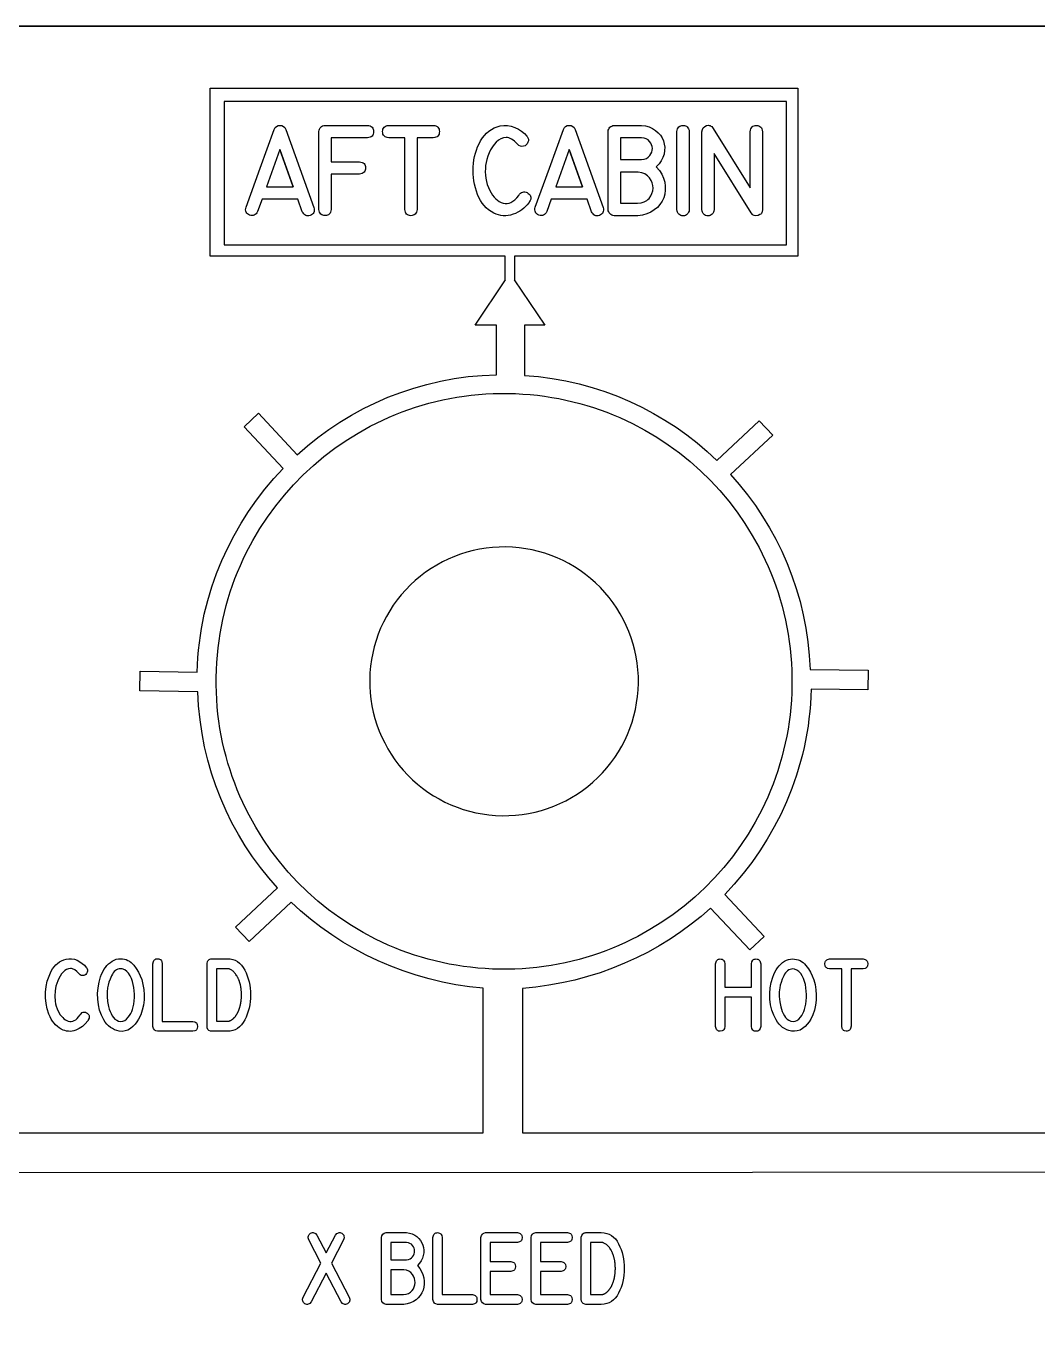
# Model space of a CAD drawing. Extents: x -1 to 333, y -1 to 144.
# Drawn here: x 199.8 to 244.6, y 86.6 to 144.4 of the extents above; entities that cross this region are included whole.
import ezdxf

# ---------------------------------------------------------------- set-up
doc = ezdxf.new("R2010")
doc.units = 0
for name, color, linetype in [('_BACKPANEL', 5, 'CONTINUOUS'), ('_ENGRAVING', 105, 'CONTINUOUS'), ('_TOPLAYER', 1, 'CONTINUOUS')]:
    doc.layers.add(name, color=color, linetype=linetype)

msp = doc.modelspace()

# ---------------------------------------------------------------- linework, layer by layer
at = {"layer": '_BACKPANEL'}
msp.add_lwpolyline([(332.671, 144.363), (332.671, 139.666), (332.671, 130.272), (332.671, 120.878), (332.671, 41.031), (332.671, 31.637), (10.329, 31.637), (10.329, 41.031), (10.329, 120.878), (10.329, 130.272), (10.329, 139.666), (10.329, 144.363)], close=True, dxfattribs=at)
msp.add_lwpolyline([(221.089, 121.3, 0.414214), (215.058, 115.433, 0.414214), (220.926, 109.401, 0.414214), (226.957, 115.269, 0.414214)], format="xyb", close=True, dxfattribs=at)
at = {"layer": '_ENGRAVING'}
for points in [[(172.309, 95.357), (220.075, 95.357), (220.075, 101.764), (219.472, 101.828), (218.873, 101.918), (218.281, 102.034), (217.694, 102.175), (217.116, 102.341), (216.546, 102.53), (215.986, 102.742), (215.438, 102.977), (214.901, 103.233), (214.378, 103.51), (213.868, 103.808), (213.375, 104.125), (212.897, 104.462), (212.437, 104.816), (211.996, 105.188), (211.574, 105.577), (209.714, 103.831), (209.117, 104.466), (210.97, 106.203), (210.584, 106.645), (210.217, 107.103), (209.871, 107.577), (209.545, 108.066), (209.241, 108.57), (208.958, 109.087), (208.697, 109.618), (208.46, 110.161), (208.245, 110.716), (208.055, 111.282), (207.889, 111.86), (207.748, 112.447), (207.633, 113.044), (207.544, 113.65), (207.481, 114.264), (207.446, 114.887), (204.88, 114.926), (204.894, 115.797), (207.413, 115.758), (207.427, 116.086), (207.448, 116.412), (207.477, 116.736), (207.514, 117.057), (207.558, 117.376), (207.61, 117.692), (207.668, 118.006), (207.734, 118.317), (207.887, 118.931), (208.068, 119.534), (208.275, 120.124), (208.509, 120.701), (208.768, 121.265), (209.051, 121.814), (209.359, 122.349), (209.689, 122.868), (210.042, 123.371), (210.417, 123.858), (210.813, 124.326), (211.228, 124.777), (209.494, 126.625), (210.129, 127.222), (211.852, 125.384), (212.3, 125.775), (212.765, 126.147), (213.246, 126.499), (213.742, 126.829), (214.253, 127.138), (214.778, 127.424), (215.316, 127.688), (215.867, 127.928), (216.431, 128.143), (217.006, 128.335), (217.592, 128.5), (218.189, 128.64), (218.796, 128.753), (219.411, 128.84), (220.035, 128.898), (220.668, 128.928), (220.668, 131.117), (219.728, 131.117), (221.073, 133.133), (221.06, 133.133), (221.06, 134.172), (207.994, 134.172), (207.994, 141.609), (234.022, 141.609), (234.022, 134.172), (221.468, 134.172), (221.468, 133.133), (221.456, 133.133), (222.818, 131.117), (221.918, 131.117), (221.918, 128.898), (222.534, 128.844), (223.141, 128.762), (223.74, 128.655), (224.328, 128.521), (224.907, 128.363), (225.474, 128.18), (226.031, 127.973), (226.575, 127.743), (227.107, 127.49), (227.626, 127.214), (228.131, 126.918), (228.622, 126.6), (229.098, 126.262), (229.559, 125.904), (230.004, 125.527), (230.432, 125.131), (232.308, 126.89), (232.905, 126.255), (231.041, 124.505), (231.425, 124.065), (231.79, 123.61), (232.135, 123.138), (232.459, 122.652), (232.763, 122.152), (233.044, 121.638), (233.304, 121.11), (233.542, 120.571), (233.756, 120.019), (233.946, 119.456), (234.113, 118.882), (234.254, 118.298), (234.371, 117.705), (234.461, 117.103), (234.526, 116.492), (234.563, 115.874), (237.132, 115.845), (237.122, 114.974), (234.608, 115.002), (234.596, 114.672), (234.575, 114.343), (234.547, 114.017), (234.511, 113.694), (234.468, 113.372), (234.417, 113.054), (234.359, 112.737), (234.293, 112.424), (234.221, 112.113), (234.141, 111.805), (233.96, 111.198), (233.752, 110.604), (233.518, 110.022), (233.258, 109.455), (232.973, 108.901), (232.664, 108.363), (232.331, 107.84), (231.976, 107.334), (231.599, 106.844), (231.201, 106.372), (230.782, 105.919), (232.528, 104.059), (231.893, 103.462), (230.156, 105.312), (229.734, 104.944), (229.295, 104.592), (228.839, 104.258), (228.368, 103.941), (227.882, 103.643), (227.382, 103.364), (226.869, 103.104), (226.345, 102.865), (225.809, 102.647), (225.263, 102.45), (224.708, 102.276), (224.144, 102.124), (223.573, 101.996), (222.996, 101.891), (222.413, 101.811), (221.825, 101.757), (221.825, 95.357), (269.168, 95.357)], [(126.136, 93.572), (267.289, 93.638)]]:
    msp.add_lwpolyline(points, dxfattribs=at)
for points in [[(208.608, 134.673), (233.519, 134.673), (233.519, 141.023), (208.608, 141.023)], [(209.581, 136.345), (210.205, 138.066), (210.83, 139.788), (210.87, 139.865), (210.926, 139.921), (210.998, 139.955), (211.085, 139.967), (211.173, 139.957), (211.245, 139.923), (211.301, 139.867), (211.342, 139.788), (212.589, 136.335), (212.599, 136.269), (212.601, 136.21), (212.593, 136.156), (212.576, 136.109), (212.551, 136.067), (212.517, 136.032), (212.474, 136.003), (212.422, 135.98), (212.367, 135.965), (212.315, 135.96), (212.267, 135.965), (212.222, 135.981), (212.18, 136.006), (212.141, 136.042), (212.106, 136.088), (212.074, 136.144), (211.873, 136.702), (210.288, 136.702), (210.093, 136.157), (210.06, 136.101), (210.024, 136.055), (209.985, 136.019), (209.942, 135.994), (209.896, 135.979), (209.847, 135.975), (209.795, 135.98), (209.739, 135.996), (209.686, 136.02), (209.643, 136.05), (209.609, 136.085), (209.585, 136.126), (209.57, 136.172), (209.564, 136.224), (209.568, 136.282)], [(212.802, 136.245), (212.802, 139.69), (212.814, 139.751), (212.833, 139.804), (212.857, 139.85), (212.889, 139.888), (212.926, 139.919), (212.971, 139.943), (213.021, 139.959), (213.078, 139.967), (214.962, 139.967), (215.025, 139.958), (215.08, 139.942), (215.126, 139.918), (215.164, 139.887), (215.194, 139.849), (215.215, 139.804), (215.228, 139.751), (215.232, 139.691), (215.228, 139.631), (215.215, 139.578), (215.193, 139.533), (215.163, 139.495), (215.125, 139.465), (215.078, 139.442), (215.022, 139.427), (214.958, 139.419), (213.349, 139.419), (213.349, 138.35), (214.604, 138.35), (214.667, 138.342), (214.721, 138.327), (214.768, 138.304), (214.806, 138.275), (214.836, 138.238), (214.857, 138.195), (214.871, 138.144), (214.876, 138.087), (214.873, 138.029), (214.86, 137.977), (214.839, 137.932), (214.81, 137.893), (214.771, 137.861), (214.724, 137.835), (214.668, 137.815), (214.604, 137.802), (213.349, 137.802), (213.349, 136.245), (213.34, 136.182), (213.325, 136.127), (213.303, 136.081), (213.273, 136.042), (213.237, 136.012), (213.193, 135.991), (213.143, 135.977), (213.085, 135.972), (213.027, 135.975), (212.976, 135.988), (212.931, 136.009), (212.892, 136.038), (212.86, 136.077), (212.834, 136.124), (212.815, 136.18)], [(216.614, 136.241), (216.614, 139.417), (215.9, 139.417), (215.837, 139.426), (215.781, 139.442), (215.735, 139.465), (215.696, 139.496), (215.667, 139.534), (215.646, 139.579), (215.633, 139.631), (215.629, 139.691), (215.633, 139.751), (215.646, 139.803), (215.668, 139.848), (215.697, 139.886), (215.735, 139.917), (215.782, 139.941), (215.837, 139.958), (215.9, 139.967), (217.875, 139.967), (217.938, 139.958), (217.992, 139.942), (218.039, 139.918), (218.077, 139.887), (218.106, 139.849), (218.127, 139.804), (218.14, 139.751), (218.144, 139.691), (218.14, 139.631), (218.128, 139.578), (218.107, 139.533), (218.078, 139.495), (218.04, 139.464), (217.993, 139.441), (217.938, 139.425), (217.875, 139.417), (217.163, 139.417), (217.163, 136.241), (217.149, 136.177), (217.128, 136.12), (217.102, 136.073), (217.069, 136.034), (217.03, 136.005), (216.985, 135.984), (216.933, 135.971), (216.876, 135.968), (216.819, 135.973), (216.769, 135.987), (216.726, 136.008), (216.689, 136.038), (216.66, 136.077), (216.638, 136.123), (216.623, 136.178)], [(222.139, 136.593), (222.121, 136.568), (222.112, 136.554), (222.104, 136.542), (222.035, 136.455), (221.96, 136.375), (221.881, 136.3), (221.796, 136.233), (221.706, 136.172), (221.611, 136.117), (221.51, 136.069), (221.405, 136.028), (221.297, 135.995), (221.189, 135.974), (221.082, 135.964), (220.975, 135.965), (220.868, 135.978), (220.762, 136.001), (220.657, 136.037), (220.552, 136.083), (220.433, 136.15), (220.324, 136.227), (220.222, 136.314), (220.128, 136.412), (220.043, 136.521), (219.965, 136.641), (219.896, 136.771), (219.835, 136.911), (219.782, 137.058), (219.737, 137.206), (219.7, 137.356), (219.671, 137.507), (219.651, 137.659), (219.638, 137.813), (219.634, 137.968), (219.638, 138.125), (219.65, 138.281), (219.671, 138.433), (219.7, 138.583), (219.737, 138.729), (219.782, 138.872), (219.836, 139.012), (219.898, 139.148), (219.969, 139.282), (220.048, 139.408), (220.135, 139.521), (220.231, 139.622), (220.335, 139.71), (220.447, 139.787), (220.568, 139.851), (220.698, 139.903), (220.836, 139.942), (220.999, 139.966), (221.162, 139.964), (221.325, 139.935), (221.487, 139.878), (221.642, 139.802), (221.783, 139.711), (221.909, 139.606), (222.02, 139.487), (222.03, 139.473), (222.066, 139.413), (222.084, 139.35), (222.084, 139.285), (222.067, 139.216), (222.035, 139.153), (221.993, 139.103), (221.939, 139.066), (221.874, 139.042), (221.801, 139.033), (221.73, 139.045), (221.663, 139.078), (221.598, 139.132), (221.469, 139.264), (221.405, 139.315), (221.342, 139.357), (221.28, 139.389), (221.218, 139.411), (221.157, 139.422), (221.096, 139.424), (220.979, 139.408), (220.868, 139.369), (220.763, 139.308), (220.664, 139.225), (220.573, 139.125), (220.49, 139.011), (220.414, 138.885), (220.347, 138.745), (220.29, 138.601), (220.245, 138.461), (220.212, 138.326), (220.192, 138.196), (220.179, 138.053), (220.176, 137.91), (220.182, 137.767), (220.198, 137.623), (220.225, 137.481), (220.263, 137.344), (220.313, 137.21), (220.374, 137.081), (220.435, 136.975), (220.499, 136.879), (220.567, 136.794), (220.638, 136.719), (220.714, 136.655), (220.793, 136.601), (220.876, 136.557), (220.963, 136.524), (221.051, 136.504), (221.139, 136.503), (221.227, 136.519), (221.314, 136.553), (221.4, 136.604), (221.486, 136.673), (221.572, 136.76), (221.657, 136.864), (221.693, 136.915), (221.74, 136.96), (221.786, 136.994), (221.834, 137.016), (221.881, 137.027), (221.93, 137.027), (221.979, 137.015), (222.029, 136.992), (222.08, 136.957), (222.125, 136.916), (222.16, 136.874), (222.183, 136.83), (222.196, 136.786), (222.198, 136.739), (222.189, 136.692), (222.17, 136.643)], [(222.391, 136.345), (223.014, 138.066), (223.64, 139.788), (223.68, 139.865), (223.735, 139.921), (223.807, 139.955), (223.894, 139.967), (223.982, 139.957), (224.054, 139.923), (224.11, 139.867), (224.151, 139.788), (225.398, 136.335), (225.408, 136.269), (225.41, 136.21), (225.402, 136.156), (225.386, 136.109), (225.36, 136.067), (225.326, 136.032), (225.283, 136.003), (225.231, 135.98), (225.176, 135.965), (225.124, 135.96), (225.076, 135.965), (225.031, 135.981), (224.989, 136.006), (224.95, 136.042), (224.915, 136.088), (224.883, 136.144), (224.682, 136.702), (223.097, 136.702), (222.902, 136.157), (222.869, 136.101), (222.833, 136.055), (222.794, 136.019), (222.751, 135.994), (222.706, 135.979), (222.656, 135.975), (222.604, 135.98), (222.548, 135.996), (222.495, 136.02), (222.452, 136.05), (222.418, 136.085), (222.394, 136.126), (222.379, 136.172), (222.373, 136.224), (222.377, 136.282)], [(227.096, 139.967), (227.273, 139.942), (227.436, 139.896), (227.584, 139.829), (227.717, 139.743), (227.833, 139.641), (227.93, 139.53), (228.008, 139.408), (228.066, 139.277), (228.104, 139.139), (228.122, 138.996), (228.118, 138.849), (228.093, 138.697), (228.045, 138.546), (227.971, 138.402), (227.873, 138.264), (227.749, 138.132), (227.885, 137.97), (227.992, 137.803), (228.072, 137.629), (228.123, 137.448), (228.148, 137.268), (228.148, 137.093), (228.125, 136.924), (228.077, 136.762), (228.006, 136.608), (227.913, 136.467), (227.799, 136.337), (227.662, 136.22), (227.505, 136.121), (227.33, 136.046), (227.138, 135.995), (226.928, 135.968), (226.922, 135.968), (225.887, 135.968), (225.831, 135.98), (225.78, 135.997), (225.736, 136.022), (225.699, 136.053), (225.667, 136.09), (225.642, 136.133), (225.624, 136.183), (225.611, 136.239), (225.611, 139.69), (225.623, 139.747), (225.641, 139.798), (225.666, 139.842), (225.697, 139.88), (225.735, 139.912), (225.779, 139.937), (225.83, 139.955), (225.887, 139.967)], [(229.212, 136.238), (229.199, 136.173), (229.179, 136.117), (229.153, 136.07), (229.122, 136.031), (229.084, 136.001), (229.04, 135.98), (228.991, 135.967), (228.935, 135.963), (228.879, 135.968), (228.83, 135.981), (228.786, 136.002), (228.749, 136.032), (228.718, 136.071), (228.692, 136.118), (228.673, 136.173), (228.66, 136.238), (228.66, 139.69), (228.673, 139.755), (228.692, 139.811), (228.718, 139.858), (228.749, 139.897), (228.786, 139.927), (228.83, 139.949), (228.879, 139.962), (228.935, 139.966), (228.991, 139.962), (229.04, 139.949), (229.084, 139.928), (229.122, 139.898), (229.153, 139.859), (229.179, 139.811), (229.199, 139.755), (229.212, 139.69)], [(232.451, 136.238), (232.439, 136.144), (232.424, 136.105), (232.402, 136.07), (232.374, 136.04), (232.34, 136.014), (232.254, 135.977), (232.161, 135.963), (232.079, 135.978), (232.042, 135.996), (232.008, 136.021), (231.948, 136.093), (230.313, 138.723), (230.313, 136.238), (230.3, 136.173), (230.28, 136.118), (230.255, 136.071), (230.223, 136.033), (230.186, 136.003), (230.142, 135.981), (230.093, 135.968), (230.038, 135.964), (229.983, 135.968), (229.934, 135.981), (229.891, 136.003), (229.853, 136.033), (229.822, 136.071), (229.797, 136.118), (229.778, 136.173), (229.765, 136.238), (229.765, 139.686), (229.789, 139.779), (229.831, 139.855), (229.892, 139.913), (229.972, 139.954), (230.057, 139.97), (230.097, 139.967), (230.135, 139.956), (230.171, 139.937), (230.206, 139.91), (230.269, 139.833), (231.903, 137.198), (231.903, 139.686), (231.915, 139.751), (231.934, 139.808), (231.96, 139.856), (231.992, 139.895), (232.031, 139.925), (232.076, 139.946), (232.128, 139.959), (232.186, 139.962), (232.244, 139.957), (232.295, 139.944), (232.339, 139.922), (232.375, 139.892), (232.405, 139.853), (232.427, 139.806), (232.443, 139.75), (232.451, 139.686)], [(227.096, 139.413), (226.162, 139.413), (226.162, 138.45), (227.101, 138.45), (227.214, 138.47), (227.312, 138.506), (227.394, 138.558), (227.46, 138.625), (227.512, 138.701), (227.548, 138.78), (227.569, 138.861), (227.575, 138.945), (227.566, 139.029), (227.543, 139.109), (227.505, 139.185), (227.452, 139.257), (227.384, 139.32), (227.302, 139.367), (227.206, 139.398)], [(211.675, 137.251), (211.083, 138.891), (210.488, 137.251)], [(211.083, 138.891), (211.675, 137.251)], [(224.484, 137.251), (223.892, 138.891), (223.297, 137.251)], [(223.892, 138.891), (224.484, 137.251)], [(226.922, 136.521), (227.078, 136.539), (227.214, 136.581), (227.274, 136.611), (227.33, 136.647), (227.381, 136.688), (227.426, 136.735), (227.502, 136.839), (227.558, 136.948), (227.592, 137.062), (227.606, 137.182), (227.599, 137.302), (227.571, 137.419), (227.521, 137.532), (227.45, 137.642), (227.406, 137.693), (227.357, 137.738), (227.242, 137.814), (227.105, 137.868), (226.946, 137.901), (226.162, 137.901), (226.162, 136.521)], [(221.181, 128.098), (221.51, 128.089), (221.837, 128.072), (222.162, 128.047), (222.484, 128.014), (222.804, 127.973), (223.122, 127.924), (223.436, 127.868), (223.748, 127.804), (224.057, 127.732), (224.363, 127.653), (224.666, 127.567), (224.966, 127.473), (225.263, 127.372), (225.556, 127.265), (225.845, 127.15), (226.132, 127.029), (226.414, 126.901), (226.693, 126.766), (227.239, 126.477), (227.768, 126.163), (228.281, 125.824), (228.776, 125.462), (229.252, 125.077), (229.709, 124.671), (230.146, 124.243), (230.562, 123.794), (230.957, 123.326), (231.328, 122.84), (231.677, 122.335), (232.001, 121.813), (232.301, 121.275), (232.441, 121.001), (232.575, 120.722), (232.702, 120.44), (232.822, 120.154), (232.935, 119.864), (233.042, 119.572), (233.142, 119.276), (233.234, 118.976), (233.32, 118.674), (233.398, 118.369), (233.468, 118.061), (233.532, 117.75), (233.587, 117.437), (233.635, 117.12), (233.675, 116.802), (233.707, 116.481), (233.731, 116.158), (233.748, 115.833), (233.755, 115.505), (233.755, 115.176), (233.746, 114.847), (233.73, 114.52), (233.704, 114.195), (233.671, 113.873), (233.63, 113.553), (233.582, 113.236), (233.525, 112.921), (233.461, 112.609), (233.389, 112.3), (233.31, 111.994), (233.224, 111.691), (233.13, 111.391), (233.03, 111.095), (232.922, 110.802), (232.807, 110.512), (232.686, 110.226), (232.558, 109.943), (232.423, 109.665), (232.134, 109.119), (231.82, 108.589), (231.481, 108.077), (231.119, 107.582), (230.734, 107.106), (230.327, 106.649), (229.899, 106.212), (229.45, 105.796), (228.982, 105.402), (228.496, 105.03), (227.991, 104.682), (227.469, 104.358), (226.931, 104.058), (226.656, 103.918), (226.378, 103.784), (226.095, 103.657), (225.809, 103.537), (225.52, 103.423), (225.227, 103.317), (224.931, 103.217), (224.632, 103.125), (224.33, 103.039), (224.024, 102.961), (223.716, 102.891), (223.405, 102.828), (223.092, 102.772), (222.776, 102.724), (222.457, 102.684), (222.136, 102.652), (221.813, 102.628), (221.488, 102.612), (221.161, 102.604), (220.831, 102.604), (220.502, 102.613), (220.175, 102.63), (219.85, 102.655), (219.528, 102.688), (219.208, 102.729), (218.891, 102.778), (218.576, 102.834), (218.264, 102.898), (217.956, 102.97), (217.649, 103.049), (217.347, 103.135), (217.047, 103.229), (216.75, 103.329), (216.457, 103.437), (216.167, 103.552), (215.881, 103.673), (215.599, 103.801), (215.32, 103.936), (214.774, 104.225), (214.245, 104.539), (213.732, 104.878), (213.237, 105.24), (212.761, 105.624), (212.304, 106.031), (211.867, 106.459), (211.451, 106.908), (211.057, 107.376), (210.686, 107.862), (210.337, 108.367), (210.013, 108.889), (209.713, 109.427), (209.573, 109.701), (209.44, 109.98), (209.313, 110.262), (209.192, 110.548), (209.079, 110.838), (208.972, 111.13), (208.873, 111.426), (208.78, 111.726), (208.695, 112.028), (208.617, 112.333), (208.546, 112.641), (208.483, 112.952), (208.427, 113.265), (208.38, 113.581), (208.339, 113.9), (208.307, 114.221), (208.283, 114.544), (208.267, 114.869), (208.259, 115.197), (208.259, 115.526), (208.268, 115.855), (208.285, 116.182), (208.31, 116.507), (208.343, 116.829), (208.384, 117.149), (208.433, 117.466), (208.489, 117.781), (208.553, 118.093), (208.625, 118.402), (208.704, 118.708), (208.791, 119.011), (208.884, 119.311), (208.985, 119.607), (209.092, 119.9), (209.207, 120.19), (209.329, 120.476), (209.457, 120.759), (209.591, 121.037), (209.88, 121.583), (210.194, 122.113), (210.533, 122.625), (210.895, 123.12), (211.28, 123.596), (211.687, 124.053), (212.115, 124.49), (212.563, 124.906), (213.031, 125.3), (213.518, 125.672), (214.022, 126.02), (214.544, 126.344), (215.082, 126.644), (215.357, 126.784), (215.635, 126.918), (215.918, 127.045), (216.204, 127.165), (216.493, 127.278), (216.786, 127.385), (217.082, 127.485), (217.381, 127.577), (217.683, 127.663), (217.988, 127.741), (218.296, 127.811), (218.607, 127.874), (218.921, 127.93), (219.237, 127.978), (219.555, 128.018), (219.876, 128.05), (220.199, 128.074), (220.525, 128.09), (220.852, 128.098)], [(202.596, 100.359), (202.583, 100.338), (202.576, 100.327), (202.57, 100.318), (202.461, 100.183), (202.337, 100.069), (202.197, 99.977), (202.041, 99.905), (201.96, 99.878), (201.878, 99.861), (201.797, 99.853), (201.717, 99.854), (201.636, 99.864), (201.556, 99.883), (201.476, 99.912), (201.397, 99.949), (201.308, 100.003), (201.225, 100.064), (201.148, 100.135), (201.077, 100.214), (201.012, 100.301), (200.954, 100.397), (200.902, 100.501), (200.855, 100.614), (200.781, 100.851), (200.732, 101.093), (200.707, 101.339), (200.707, 101.59), (200.732, 101.837), (200.781, 102.075), (200.856, 102.302), (200.957, 102.519), (201.016, 102.62), (201.082, 102.711), (201.155, 102.792), (201.233, 102.863), (201.318, 102.925), (201.41, 102.976), (201.507, 103.018), (201.611, 103.049), (201.735, 103.069), (201.858, 103.067), (201.981, 103.044), (202.104, 102.998), (202.221, 102.937), (202.327, 102.864), (202.422, 102.779), (202.506, 102.684), (202.514, 102.673), (202.541, 102.625), (202.555, 102.574), (202.555, 102.521), (202.542, 102.467), (202.518, 102.416), (202.486, 102.375), (202.445, 102.345), (202.396, 102.326), (202.341, 102.319), (202.287, 102.328), (202.236, 102.355), (202.188, 102.398), (202.09, 102.505), (201.994, 102.579), (201.9, 102.622), (201.854, 102.632), (201.808, 102.634), (201.72, 102.62), (201.636, 102.589), (201.557, 102.54), (201.482, 102.474), (201.413, 102.393), (201.35, 102.302), (201.293, 102.2), (201.243, 102.088), (201.199, 101.972), (201.165, 101.86), (201.141, 101.751), (201.125, 101.647), (201.113, 101.417), (201.13, 101.186), (201.15, 101.072), (201.179, 100.962), (201.217, 100.855), (201.263, 100.751), (201.357, 100.589), (201.408, 100.52), (201.462, 100.46), (201.519, 100.408), (201.579, 100.365), (201.642, 100.33), (201.708, 100.303), (201.775, 100.288), (201.841, 100.286), (201.907, 100.299), (201.973, 100.326), (202.038, 100.368), (202.103, 100.423), (202.168, 100.493), (202.232, 100.577), (202.26, 100.618), (202.33, 100.681), (202.365, 100.699), (202.402, 100.708), (202.438, 100.707), (202.475, 100.698), (202.513, 100.679), (202.551, 100.651), (202.612, 100.584), (202.63, 100.55), (202.639, 100.513), (202.641, 100.476), (202.634, 100.438)], [(204.961, 102.146), (205.018, 101.926), (205.054, 101.703), (205.069, 101.475), (205.063, 101.244), (205.036, 101.015), (204.986, 100.796), (204.915, 100.588), (204.823, 100.39), (204.751, 100.275), (204.668, 100.168), (204.573, 100.071), (204.466, 99.982), (204.349, 99.912), (204.227, 99.869), (204.1, 99.853), (203.966, 99.865), (203.858, 99.89), (203.756, 99.927), (203.661, 99.973), (203.573, 100.03), (203.491, 100.097), (203.415, 100.175), (203.346, 100.262), (203.284, 100.36), (203.178, 100.572), (203.098, 100.796), (203.043, 101.032), (203.013, 101.279), (203.008, 101.53), (203.027, 101.778), (203.072, 102.023), (203.141, 102.265), (203.184, 102.381), (203.234, 102.489), (203.29, 102.588), (203.351, 102.68), (203.419, 102.763), (203.493, 102.838), (203.573, 102.904), (203.659, 102.963), (203.746, 103.01), (203.836, 103.043), (203.928, 103.063), (204.022, 103.07), (204.11, 103.065), (204.194, 103.052), (204.274, 103.029), (204.35, 102.997), (204.422, 102.956), (204.49, 102.906), (204.553, 102.847), (204.612, 102.779), (204.72, 102.63), (204.814, 102.475), (204.894, 102.314)], [(205.666, 99.855), (205.585, 99.873), (205.552, 99.892), (205.524, 99.916), (205.481, 99.982), (205.458, 100.073), (205.458, 102.847), (205.483, 102.946), (205.502, 102.984), (205.527, 103.015), (205.556, 103.04), (205.59, 103.057), (205.629, 103.066), (205.672, 103.069), (205.715, 103.065), (205.753, 103.054), (205.786, 103.036), (205.814, 103.012), (205.836, 102.98), (205.853, 102.943), (205.872, 102.847), (205.872, 100.293), (207.228, 100.294), (207.32, 100.271), (207.355, 100.251), (207.384, 100.226), (207.407, 100.195), (207.423, 100.158), (207.435, 100.069), (207.421, 99.981), (207.405, 99.945), (207.382, 99.916), (207.353, 99.892), (207.317, 99.874), (207.227, 99.855)], [(208.059, 103.07), (208.751, 103.07), (208.876, 103.062), (208.993, 103.038), (209.102, 102.999), (209.202, 102.944), (209.295, 102.874), (209.379, 102.787), (209.456, 102.685), (209.524, 102.568), (209.584, 102.441), (209.637, 102.31), (209.681, 102.177), (209.717, 102.041), (209.745, 101.901), (209.765, 101.758), (209.777, 101.612), (209.781, 101.463), (209.777, 101.314), (209.765, 101.168), (209.745, 101.026), (209.717, 100.886), (209.681, 100.749), (209.636, 100.616), (209.584, 100.486), (209.523, 100.359), (209.455, 100.241), (209.378, 100.139), (209.294, 100.053), (209.201, 99.982), (209.101, 99.927), (208.992, 99.888), (208.876, 99.865), (208.751, 99.857), (208.059, 99.857), (208.062, 99.857), (208.059, 99.857), (208.006, 99.866), (207.939, 99.894), (207.892, 99.939), (207.863, 100.001), (207.855, 100.079), (207.853, 100.079), (207.855, 102.85), (207.853, 102.863), (207.871, 102.943), (207.891, 102.978), (207.917, 103.009), (207.948, 103.036), (207.983, 103.055), (208.02, 103.066), (208.06, 103.07)], [(230.369, 100.073), (230.369, 102.837), (230.394, 102.936), (230.414, 102.974), (230.438, 103.005), (230.467, 103.029), (230.501, 103.046), (230.54, 103.056), (230.583, 103.059), (230.626, 103.054), (230.664, 103.043), (230.697, 103.026), (230.724, 103.001), (230.747, 102.97), (230.764, 102.933), (230.782, 102.837), (230.782, 101.804), (231.961, 101.804), (231.961, 102.837), (231.986, 102.934), (232.028, 103.003), (232.057, 103.027), (232.089, 103.045), (232.127, 103.055), (232.168, 103.059), (232.21, 103.055), (232.248, 103.045), (232.281, 103.028), (232.309, 103.004), (232.333, 102.973), (232.352, 102.935), (232.377, 102.837), (232.377, 100.073), (232.352, 99.977), (232.309, 99.908), (232.281, 99.884), (232.248, 99.867), (232.21, 99.857), (232.168, 99.854), (232.127, 99.857), (232.089, 99.868), (232.057, 99.885), (232.028, 99.909), (231.986, 99.977), (231.961, 100.073), (231.961, 101.36), (230.782, 101.36), (230.782, 100.073), (230.764, 99.979), (230.747, 99.941), (230.724, 99.911), (230.697, 99.887), (230.664, 99.869), (230.583, 99.854), (230.54, 99.857), (230.501, 99.867), (230.467, 99.884), (230.438, 99.907), (230.414, 99.938), (230.394, 99.976)], [(234.723, 102.139), (234.78, 101.92), (234.816, 101.697), (234.831, 101.47), (234.825, 101.24), (234.798, 101.012), (234.749, 100.794), (234.678, 100.586), (234.586, 100.389), (234.515, 100.274), (234.432, 100.168), (234.337, 100.071), (234.23, 99.983), (234.114, 99.912), (233.993, 99.87), (233.865, 99.854), (233.732, 99.865), (233.624, 99.891), (233.523, 99.927), (233.428, 99.974), (233.34, 100.03), (233.258, 100.097), (233.183, 100.174), (233.115, 100.262), (233.052, 100.359), (232.947, 100.571), (232.867, 100.794), (232.812, 101.028), (232.782, 101.275), (232.777, 101.525), (232.797, 101.773), (232.841, 102.017), (232.91, 102.257), (232.953, 102.373), (233.003, 102.48), (233.058, 102.579), (233.12, 102.671), (233.187, 102.753), (233.261, 102.828), (233.34, 102.895), (233.426, 102.953), (233.513, 103), (233.603, 103.033), (233.694, 103.053), (233.788, 103.059), (233.876, 103.055), (233.959, 103.041), (234.039, 103.019), (234.115, 102.987), (234.186, 102.946), (234.254, 102.896), (234.317, 102.837), (234.376, 102.769), (234.484, 102.621), (234.577, 102.467), (234.657, 102.306)], [(235.961, 100.076), (235.961, 102.619), (235.424, 102.619), (235.334, 102.639), (235.299, 102.658), (235.27, 102.682), (235.248, 102.712), (235.232, 102.749), (235.219, 102.838), (235.232, 102.928), (235.248, 102.964), (235.271, 102.995), (235.299, 103.02), (235.334, 103.039), (235.424, 103.059), (236.91, 103.059), (236.999, 103.039), (237.033, 103.02), (237.062, 102.996), (237.084, 102.965), (237.1, 102.929), (237.113, 102.838), (237.101, 102.748), (237.085, 102.712), (237.063, 102.681), (237.034, 102.657), (236.999, 102.638), (236.91, 102.619), (236.374, 102.619), (236.374, 100.076), (236.348, 99.979), (236.328, 99.941), (236.303, 99.911), (236.274, 99.887), (236.24, 99.87), (236.201, 99.86), (236.158, 99.857), (236.077, 99.872), (236.045, 99.89), (236.018, 99.914), (235.996, 99.944), (235.979, 99.982)], [(204.033, 102.624), (203.968, 102.619), (203.906, 102.605), (203.849, 102.581), (203.796, 102.547), (203.747, 102.503), (203.702, 102.449), (203.661, 102.386), (203.624, 102.314), (203.561, 102.164), (203.511, 102.026), (203.473, 101.899), (203.449, 101.783), (203.429, 101.606), (203.428, 101.396), (203.447, 101.17), (203.49, 100.946), (203.52, 100.838), (203.558, 100.735), (203.602, 100.638), (203.653, 100.546), (203.711, 100.465), (203.778, 100.398), (203.854, 100.347), (203.938, 100.31), (204.037, 100.29), (204.13, 100.297), (204.215, 100.333), (204.293, 100.397), (204.363, 100.476), (204.424, 100.558), (204.476, 100.642), (204.518, 100.729), (204.554, 100.826), (204.584, 100.938), (204.608, 101.063), (204.625, 101.203), (204.635, 101.349), (204.636, 101.496), (204.628, 101.642), (204.612, 101.789), (204.586, 101.931), (204.55, 102.067), (204.504, 102.195), (204.448, 102.316), (204.38, 102.423), (204.3, 102.508), (204.207, 102.572), (204.101, 102.615)], [(208.751, 100.299), (208.757, 100.299), (208.764, 100.299), (208.769, 100.3), (208.776, 100.301), (208.783, 100.301), (208.791, 100.302), (208.797, 100.303), (208.804, 100.304), (208.81, 100.305), (208.817, 100.305), (208.829, 100.309), (208.835, 100.311), (208.842, 100.315), (208.849, 100.316), (208.857, 100.318), (208.863, 100.32), (208.87, 100.323), (208.883, 100.329), (208.898, 100.335), (208.904, 100.338), (208.911, 100.341), (208.923, 100.349), (208.938, 100.357), (208.944, 100.361), (208.951, 100.367), (208.964, 100.376), (208.971, 100.38), (208.979, 100.385), (208.985, 100.39), (208.992, 100.396), (208.998, 100.4), (209.005, 100.406), (209.02, 100.418), (209.032, 100.431), (209.038, 100.437), (209.045, 100.445), (209.051, 100.451), (209.058, 100.459), (209.071, 100.472), (209.077, 100.478), (209.085, 100.486), (209.091, 100.493), (209.098, 100.501), (209.11, 100.517), (209.123, 100.534), (209.135, 100.552), (209.14, 100.56), (209.148, 100.569), (209.153, 100.578), (209.16, 100.588), (209.165, 100.598), (209.171, 100.608), (209.183, 100.627), (209.188, 100.637), (209.195, 100.647), (209.2, 100.658), (209.207, 100.668), (209.215, 100.688), (209.221, 100.699), (209.227, 100.712), (209.232, 100.722), (209.239, 100.734), (209.243, 100.745), (209.248, 100.757), (209.258, 100.781), (209.268, 100.806), (209.272, 100.818), (209.277, 100.831), (209.281, 100.844), (209.286, 100.858), (209.293, 100.883), (209.297, 100.895), (209.302, 100.909), (209.31, 100.936), (209.318, 100.963), (209.321, 100.976), (209.324, 100.991), (209.327, 101.004), (209.332, 101.019), (209.334, 101.031), (209.337, 101.046), (209.342, 101.076), (209.344, 101.089), (209.348, 101.104), (209.349, 101.117), (209.352, 101.132), (209.357, 101.162), (209.359, 101.176), (209.362, 101.192), (209.365, 101.222), (209.366, 101.235), (209.368, 101.251), (209.371, 101.281), (209.373, 101.311), (209.374, 101.342), (209.376, 101.372), (209.376, 101.387), (209.379, 101.404), (209.379, 101.417), (209.38, 101.433), (209.38, 101.448), (209.38, 101.463), (209.38, 101.478), (209.38, 101.493), (209.379, 101.508), (209.379, 101.524), (209.379, 101.539), (209.379, 101.554), (209.376, 101.586), (209.374, 101.614), (209.371, 101.647), (209.37, 101.675), (209.367, 101.705), (209.365, 101.719), (209.364, 101.735), (209.358, 101.764), (209.355, 101.778), (209.354, 101.793), (209.349, 101.823), (209.345, 101.852), (209.337, 101.881), (209.333, 101.907), (209.329, 101.921), (209.326, 101.935), (209.321, 101.949), (209.318, 101.964), (209.311, 101.99), (209.304, 102.017), (209.298, 102.029), (209.295, 102.042), (209.286, 102.069), (209.277, 102.094), (209.272, 102.106), (209.268, 102.119), (209.262, 102.13), (209.258, 102.143), (209.248, 102.166), (209.239, 102.188), (209.229, 102.212), (209.223, 102.222), (209.218, 102.232), (209.207, 102.254), (209.195, 102.274), (209.188, 102.285), (209.183, 102.295), (209.171, 102.314), (209.165, 102.323), (209.161, 102.332), (209.136, 102.368), (209.113, 102.403), (209.086, 102.434), (209.06, 102.464), (209.035, 102.491), (209.007, 102.514), (208.979, 102.538), (208.951, 102.558), (208.924, 102.576), (208.898, 102.59), (208.87, 102.601), (208.842, 102.612), (208.829, 102.616), (208.817, 102.621), (208.791, 102.626), (208.764, 102.627), (208.757, 102.627), (208.751, 102.627), (208.266, 102.627), (208.266, 100.299)], [(233.799, 102.615), (233.734, 102.611), (233.673, 102.596), (233.616, 102.572), (233.563, 102.538), (233.514, 102.495), (233.469, 102.441), (233.428, 102.378), (233.391, 102.306), (233.329, 102.157), (233.278, 102.019), (233.241, 101.893), (233.216, 101.777), (233.197, 101.601), (233.196, 101.391), (233.215, 101.166), (233.257, 100.943), (233.288, 100.835), (233.325, 100.733), (233.369, 100.636), (233.42, 100.545), (233.478, 100.463), (233.545, 100.397), (233.62, 100.346), (233.704, 100.309), (233.803, 100.289), (233.895, 100.297), (233.98, 100.332), (234.058, 100.396), (234.128, 100.475), (234.188, 100.557), (234.24, 100.64), (234.283, 100.727), (234.318, 100.824), (234.348, 100.935), (234.371, 101.06), (234.389, 101.199), (234.399, 101.345), (234.4, 101.491), (234.392, 101.637), (234.376, 101.783), (234.35, 101.925), (234.314, 102.06), (234.268, 102.188), (234.212, 102.308), (234.145, 102.414), (234.065, 102.5), (233.972, 102.563), (233.867, 102.606)], [(212.112, 88.09), (212.898, 89.591), (212.362, 90.616), (212.338, 90.711), (212.337, 90.753), (212.343, 90.792), (212.357, 90.827), (212.378, 90.859), (212.442, 90.913), (212.48, 90.932), (212.518, 90.943), (212.555, 90.945), (212.59, 90.939), (212.624, 90.924), (212.657, 90.901), (212.721, 90.829), (213.13, 90.039), (213.543, 90.829), (213.606, 90.901), (213.639, 90.924), (213.673, 90.939), (213.708, 90.946), (213.745, 90.944), (213.782, 90.933), (213.82, 90.914), (213.884, 90.86), (213.905, 90.828), (213.918, 90.793), (213.924, 90.711), (213.902, 90.615), (213.367, 89.591), (214.151, 88.09), (214.176, 87.995), (214.177, 87.952), (214.17, 87.913), (214.156, 87.878), (214.135, 87.846), (214.07, 87.792), (214.031, 87.773), (213.993, 87.762), (213.957, 87.76), (213.922, 87.767), (213.888, 87.782), (213.856, 87.806), (213.796, 87.879), (213.13, 89.145), (212.472, 87.879), (212.407, 87.808), (212.373, 87.785), (212.338, 87.77), (212.303, 87.763), (212.266, 87.765), (212.228, 87.775), (212.19, 87.794), (212.126, 87.847), (212.106, 87.879), (212.092, 87.914), (212.086, 87.953), (212.087, 87.995)], [(216.686, 90.94), (216.819, 90.92), (216.94, 90.883), (217.051, 90.831), (217.151, 90.762), (217.237, 90.681), (217.31, 90.593), (217.368, 90.496), (217.411, 90.392), (217.44, 90.282), (217.452, 90.169), (217.45, 90.052), (217.431, 89.932), (217.395, 89.812), (217.34, 89.697), (217.267, 89.588), (217.174, 89.483), (217.276, 89.355), (217.356, 89.221), (217.415, 89.083), (217.453, 88.94), (217.472, 88.797), (217.472, 88.658), (217.455, 88.524), (217.419, 88.395), (217.366, 88.273), (217.297, 88.161), (217.211, 88.058), (217.109, 87.965), (216.992, 87.886), (216.862, 87.826), (216.718, 87.786), (216.562, 87.765), (216.557, 87.765), (215.784, 87.765), (215.704, 87.788), (215.643, 87.832), (215.601, 87.896), (215.578, 87.98), (215.578, 90.72), (215.6, 90.806), (215.642, 90.871), (215.703, 90.916), (215.784, 90.94)], [(218.061, 87.763), (217.981, 87.781), (217.948, 87.799), (217.92, 87.823), (217.878, 87.889), (217.854, 87.979), (217.854, 90.72), (217.879, 90.818), (217.898, 90.856), (217.923, 90.887), (217.951, 90.911), (217.985, 90.927), (218.023, 90.937), (218.066, 90.94), (218.147, 90.924), (218.179, 90.907), (218.207, 90.883), (218.229, 90.852), (218.246, 90.815), (218.264, 90.72), (218.264, 88.196), (219.605, 88.197), (219.695, 88.174), (219.73, 88.154), (219.759, 88.129), (219.781, 88.099), (219.797, 88.063), (219.809, 87.975), (219.795, 87.887), (219.779, 87.852), (219.756, 87.823), (219.727, 87.799), (219.692, 87.782), (219.603, 87.763)], [(221.597, 90.508), (220.393, 90.508), (220.393, 89.66), (221.311, 89.66), (221.402, 89.634), (221.437, 89.613), (221.466, 89.588), (221.488, 89.558), (221.504, 89.523), (221.517, 89.439), (221.504, 89.354), (221.488, 89.319), (221.465, 89.29), (221.436, 89.265), (221.401, 89.244), (221.311, 89.219), (220.393, 89.219), (220.393, 88.2), (221.597, 88.2), (221.687, 88.175), (221.722, 88.154), (221.751, 88.129), (221.774, 88.1), (221.79, 88.065), (221.802, 87.982), (221.79, 87.898), (221.774, 87.864), (221.751, 87.834), (221.722, 87.81), (221.687, 87.79), (221.597, 87.765), (220.191, 87.765), (220.11, 87.788), (220.049, 87.832), (220.007, 87.898), (219.985, 87.985), (219.985, 90.723), (220.008, 90.814), (220.051, 90.88), (220.079, 90.904), (220.112, 90.922), (220.191, 90.94), (221.597, 90.94), (221.687, 90.92), (221.722, 90.902), (221.751, 90.877), (221.773, 90.847), (221.789, 90.811), (221.802, 90.722), (221.789, 90.634), (221.773, 90.598), (221.75, 90.568), (221.722, 90.544), (221.687, 90.526)], [(223.818, 90.508), (222.614, 90.508), (222.614, 89.66), (223.532, 89.66), (223.622, 89.634), (223.658, 89.613), (223.687, 89.588), (223.709, 89.558), (223.725, 89.523), (223.738, 89.439), (223.725, 89.354), (223.709, 89.319), (223.686, 89.29), (223.657, 89.265), (223.622, 89.244), (223.532, 89.219), (222.614, 89.219), (222.614, 88.2), (223.818, 88.2), (223.908, 88.175), (223.943, 88.154), (223.972, 88.129), (223.994, 88.1), (224.01, 88.065), (224.023, 87.982), (224.01, 87.898), (223.994, 87.864), (223.972, 87.834), (223.943, 87.81), (223.908, 87.79), (223.818, 87.765), (222.412, 87.765), (222.331, 87.788), (222.27, 87.832), (222.228, 87.898), (222.206, 87.985), (222.206, 90.723), (222.229, 90.814), (222.271, 90.88), (222.3, 90.904), (222.332, 90.922), (222.412, 90.94), (223.818, 90.94), (223.908, 90.92), (223.943, 90.902), (223.972, 90.877), (223.994, 90.847), (224.01, 90.811), (224.023, 90.722), (224.01, 90.634), (223.993, 90.598), (223.971, 90.568), (223.942, 90.544), (223.907, 90.526)], [(224.63, 90.94), (225.315, 90.94), (225.438, 90.933), (225.554, 90.909), (225.661, 90.871), (225.761, 90.816), (225.852, 90.747), (225.936, 90.661), (226.011, 90.56), (226.079, 90.444), (226.138, 90.319), (226.19, 90.19), (226.234, 90.058), (226.269, 89.923), (226.297, 89.785), (226.317, 89.644), (226.329, 89.5), (226.333, 89.353), (226.329, 89.205), (226.317, 89.061), (226.297, 88.92), (226.269, 88.782), (226.233, 88.647), (226.189, 88.515), (226.138, 88.386), (226.078, 88.261), (226.01, 88.145), (225.935, 88.044), (225.851, 87.958), (225.76, 87.889), (225.66, 87.834), (225.553, 87.796), (225.438, 87.772), (225.315, 87.765), (224.63, 87.765), (224.633, 87.765), (224.63, 87.765), (224.578, 87.774), (224.512, 87.802), (224.465, 87.846), (224.437, 87.907), (224.429, 87.985), (224.427, 87.985), (224.429, 90.723), (224.427, 90.736), (224.445, 90.815), (224.49, 90.881), (224.521, 90.907), (224.555, 90.925), (224.592, 90.937), (224.632, 90.94)], [(216.686, 90.5), (215.989, 90.5), (215.989, 89.736), (216.691, 89.736), (216.775, 89.752), (216.848, 89.78), (216.909, 89.821), (216.959, 89.874), (216.997, 89.935), (217.024, 89.997), (217.04, 90.062), (217.044, 90.129), (217.038, 90.195), (217.02, 90.258), (216.992, 90.319), (216.952, 90.377), (216.902, 90.427), (216.841, 90.464), (216.769, 90.488)], [(225.315, 88.202), (225.32, 88.202), (225.328, 88.202), (225.333, 88.203), (225.339, 88.203), (225.346, 88.204), (225.354, 88.205), (225.36, 88.206), (225.367, 88.207), (225.373, 88.207), (225.38, 88.208), (225.392, 88.211), (225.397, 88.214), (225.405, 88.217), (225.411, 88.218), (225.419, 88.221), (225.425, 88.222), (225.432, 88.225), (225.445, 88.231), (225.46, 88.238), (225.466, 88.24), (225.473, 88.244), (225.485, 88.252), (225.499, 88.259), (225.505, 88.263), (225.512, 88.269), (225.525, 88.278), (225.532, 88.282), (225.54, 88.287), (225.546, 88.292), (225.553, 88.298), (225.559, 88.302), (225.566, 88.307), (225.58, 88.32), (225.592, 88.332), (225.598, 88.338), (225.605, 88.346), (225.611, 88.352), (225.618, 88.36), (225.631, 88.373), (225.637, 88.379), (225.644, 88.386), (225.65, 88.393), (225.657, 88.402), (225.669, 88.417), (225.682, 88.435), (225.694, 88.452), (225.7, 88.46), (225.707, 88.469), (225.712, 88.478), (225.718, 88.487), (225.723, 88.497), (225.73, 88.507), (225.742, 88.526), (225.747, 88.536), (225.753, 88.546), (225.758, 88.556), (225.765, 88.566), (225.774, 88.586), (225.779, 88.597), (225.785, 88.61), (225.79, 88.62), (225.797, 88.631), (225.8, 88.642), (225.806, 88.655), (225.816, 88.678), (225.826, 88.703), (225.83, 88.714), (225.835, 88.728), (225.838, 88.74), (225.843, 88.754), (225.851, 88.779), (225.854, 88.791), (225.859, 88.805), (225.867, 88.831), (225.875, 88.858), (225.877, 88.871), (225.881, 88.886), (225.884, 88.899), (225.888, 88.914), (225.891, 88.925), (225.894, 88.94), (225.899, 88.97), (225.901, 88.983), (225.904, 88.997), (225.906, 89.011), (225.909, 89.025), (225.913, 89.055), (225.915, 89.069), (225.919, 89.084), (225.922, 89.114), (225.922, 89.127), (225.925, 89.143), (225.928, 89.173), (225.929, 89.202), (225.93, 89.233), (225.932, 89.263), (225.933, 89.277), (225.935, 89.294), (225.936, 89.307), (225.936, 89.323), (225.936, 89.337), (225.936, 89.353), (225.936, 89.367), (225.936, 89.382), (225.936, 89.397), (225.935, 89.413), (225.935, 89.427), (225.935, 89.442), (225.932, 89.473), (225.93, 89.501), (225.928, 89.534), (225.926, 89.562), (225.923, 89.591), (225.921, 89.605), (225.92, 89.621), (225.914, 89.65), (225.912, 89.663), (225.91, 89.678), (225.906, 89.708), (225.901, 89.737), (225.894, 89.765), (225.89, 89.791), (225.885, 89.805), (225.883, 89.819), (225.878, 89.832), (225.875, 89.847), (225.868, 89.874), (225.861, 89.9), (225.856, 89.912), (225.852, 89.925), (225.843, 89.951), (225.835, 89.976), (225.83, 89.987), (225.826, 90.001), (225.82, 90.012), (225.816, 90.024), (225.806, 90.047), (225.797, 90.069), (225.787, 90.092), (225.781, 90.102), (225.776, 90.112), (225.765, 90.134), (225.753, 90.154), (225.747, 90.164), (225.742, 90.174), (225.73, 90.193), (225.724, 90.202), (225.72, 90.212), (225.695, 90.247), (225.672, 90.281), (225.646, 90.312), (225.62, 90.342), (225.595, 90.368), (225.567, 90.391), (225.54, 90.415), (225.512, 90.435), (225.486, 90.452), (225.46, 90.466), (225.432, 90.477), (225.405, 90.488), (225.392, 90.491), (225.38, 90.497), (225.354, 90.502), (225.328, 90.503), (225.32, 90.503), (225.315, 90.503), (224.835, 90.503), (224.835, 88.202)], [(216.557, 88.203), (216.673, 88.218), (216.775, 88.252), (216.861, 88.304), (216.933, 88.374), (216.99, 88.456), (217.032, 88.542), (217.057, 88.633), (217.068, 88.728), (217.062, 88.824), (217.041, 88.917), (217.004, 89.007), (216.951, 89.094), (216.882, 89.17), (216.796, 89.23), (216.693, 89.274), (216.575, 89.3), (215.989, 89.3), (215.989, 88.203)]]:
    msp.add_lwpolyline(points, close=True, dxfattribs=at)
at = {"layer": '_TOPLAYER'}
msp.add_lwpolyline([(330.281, 144.363), (244.56, 144.363), (190.39, 144.363), (190.131, 144.363), (152.494, 144.363)], dxfattribs=at)
msp.add_lwpolyline([(221.089, 121.3, 0.414214), (215.058, 115.433, 0.414214), (220.926, 109.401, 0.414214), (226.957, 115.269, 0.414214)], format="xyb", close=True, dxfattribs=at)

doc.saveas('drawing.dxf')
